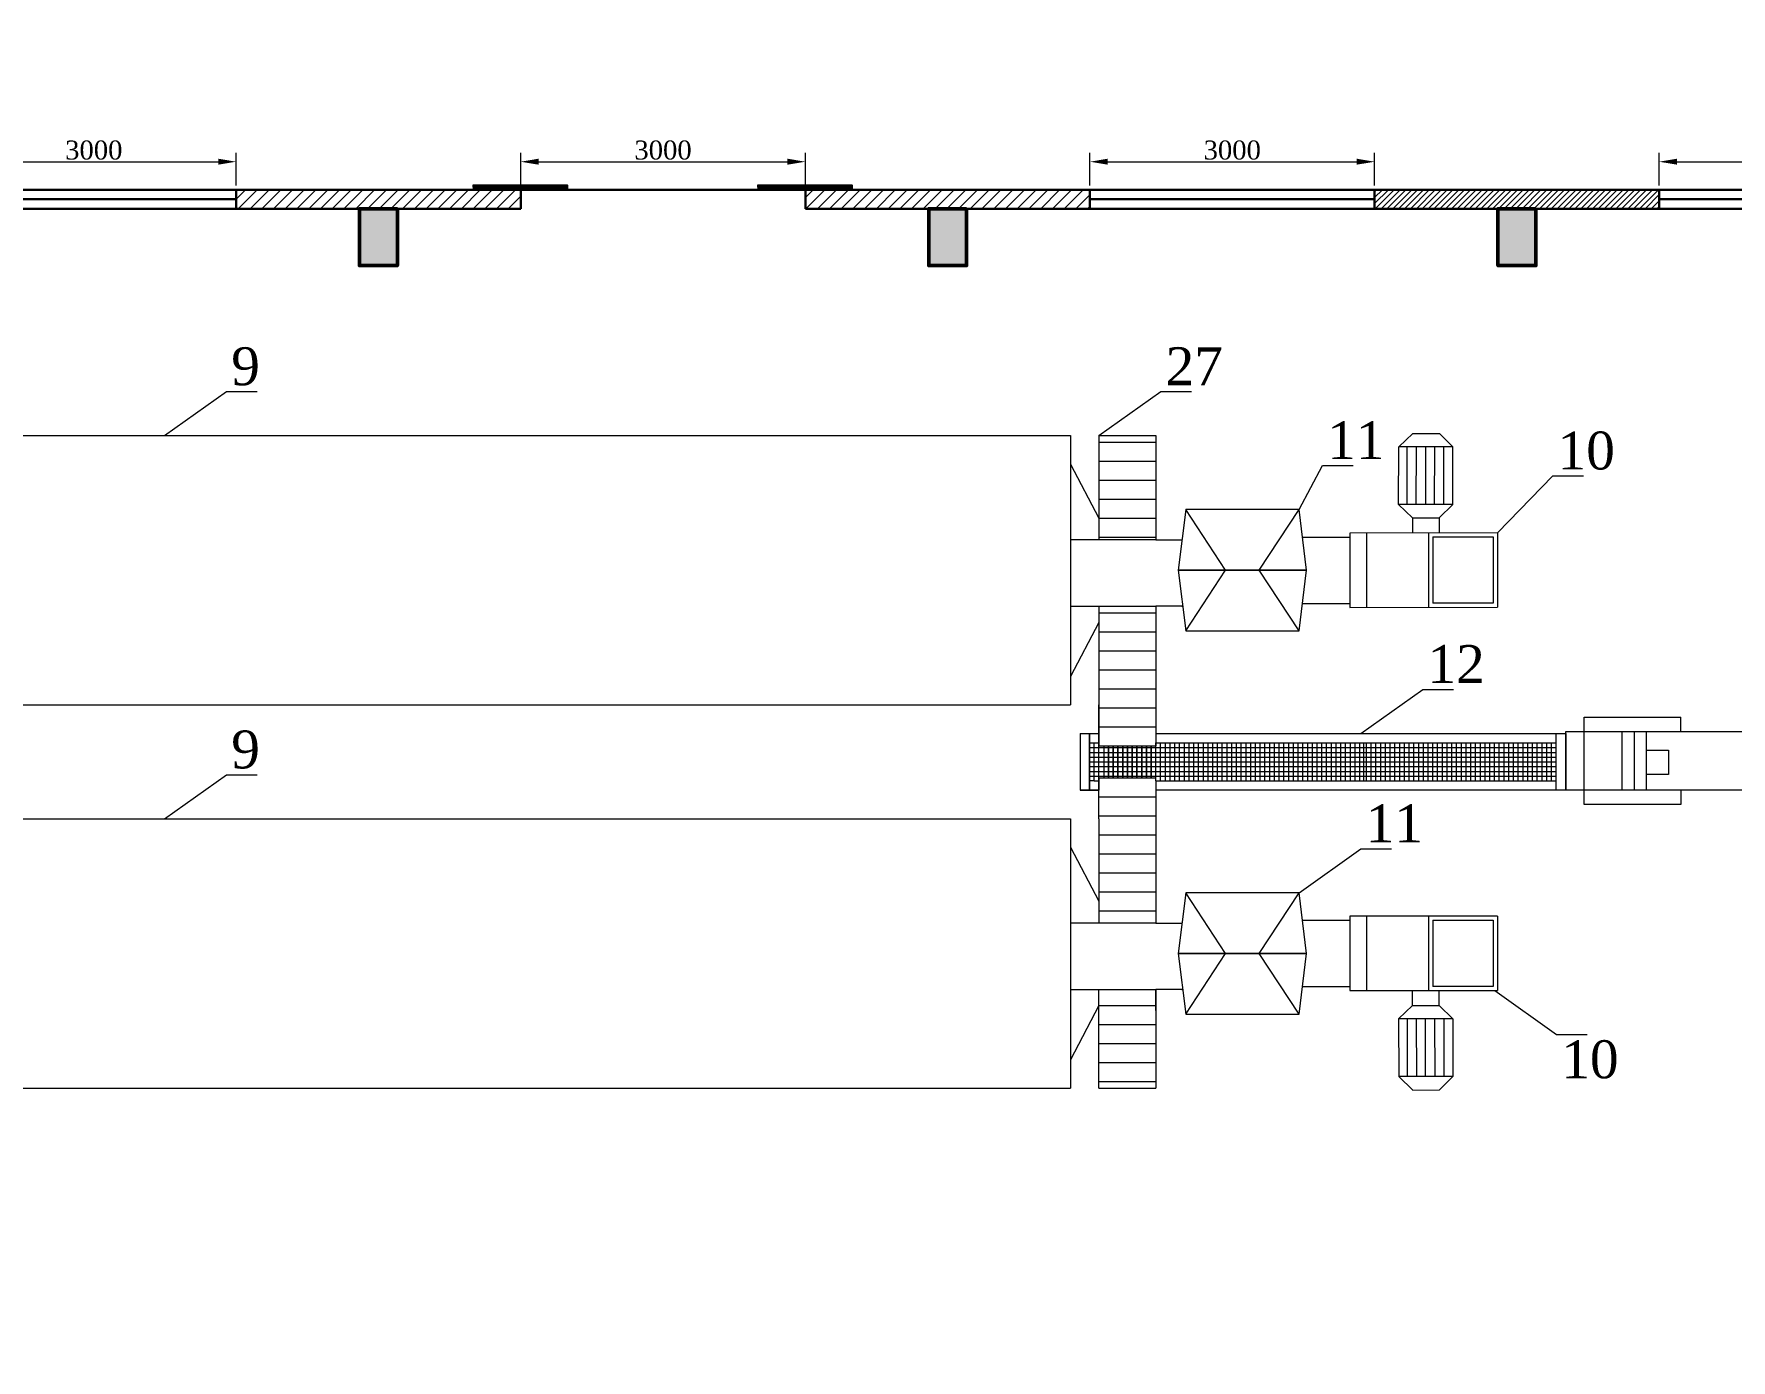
# Model space of a CAD drawing. Header units: inches. Extents: x -4475333 to 345677417, y -211198149 to 2125895.
# Drawn here: x -1928351 to -1910462, y 885167 to 899148 of the extents above; entities that cross this region are included whole.
import ezdxf

# ---------------------------------------------------------------- set-up
doc = ezdxf.new("R2010")
doc.units = ezdxf.units.IN
doc.header["$LTSCALE"] = 150
doc.header["$MEASUREMENT"] = 0
doc.linetypes.add('HIDDEN2', pattern=[4.7625, 3.175, -1.5875])
for name, color, linetype, lineweight in [('1. N thuong', 255, 'Continuous', 0), ('chuthichso', 8, 'Continuous', 0), ('cot', 2, 'Continuous', 50), ('KHUNG BVE', 7, 'Continuous', 0)]:
    doc.layers.add(name, color=color, linetype=linetype, lineweight=lineweight)
for name, color, linetype in [('KHUNG TENMANH', 130, 'Continuous'), ('NET NHAP', 7, 'Continuous'), ('netdut', 2, 'HIDDEN2')]:
    doc.layers.add(name, color=color, linetype=linetype)
doc.styles.add('1', font='times.ttf')
doc.styles.get("Standard").update_dxf_attribs({"font": 'times.ttf', "height": 100})
doc.dimstyles.new('75', dxfattribs={"dimtxt": 200, "dimasz": 188, "dimexe": 94, "dimexo": 47, "dimgap": 20, "dimtad": 1, "dimtoh": 1, "dimdec": 0, "dimtxsty": '1', "dimcen": 2.5, "dimclrt": 256, "dimadec": 0, "dimazin": 0, "dimtfac": 1, "dimtdec": 0, "dimtix": 1, "dimtmove": 0, "dimatfit": 2, "dimfxl": 1, "dimlwd": 9, "dimlwe": 9, "dimarcsym": 0})

# ---------------------------------------------------------------- blocks, each defined once
blk = doc.blocks.new('*D228')
at = {"layer": 'Defpoints', "color": 0, "lineweight": 0, "ltscale": 3, "transparency": 16777216}
for p in [(-1926220, 897801), (-1929220, 897505), (-1926220, 897505)]:
    blk.add_point(p, dxfattribs=at)
at = {"layer": 'NET NHAP', "color": 0, "lineweight": 9, "ltscale": 3, "transparency": 16777216}
for p, q in [((-1929220, 897552), (-1929220, 897895)), ((-1926220, 897552), (-1926220, 897895)), ((-1929032, 897801), (-1926408, 897801))]:
    blk.add_line(p, q, dxfattribs=at)
at = {"layer": 'NET NHAP', "color": 0, "lineweight": 0, "ltscale": 3, "transparency": 16777216}
for points in [[(-1929032, 897833), (-1929032, 897770), (-1929220, 897801)], [(-1926408, 897833), (-1926408, 897770), (-1926220, 897801)]]:
    blk.add_solid(points, dxfattribs=at)
at = {"layer": 'NET NHAP', "lineweight": 13, "ltscale": 3, "transparency": 16777216, "insert": (-1927720, 897923), "char_height": 200, "attachment_point": 5, "style": '1'}
blk.add_mtext('3000', dxfattribs=at)
blk = doc.blocks.new('*D205')
at = {"layer": 'Defpoints', "color": 0, "lineweight": 0, "ltscale": 3, "transparency": 16777216}
for p in [(-1920220, 897801), (-1923220, 897505), (-1920220, 897505)]:
    blk.add_point(p, dxfattribs=at)
at = {"layer": 'NET NHAP', "color": 0, "lineweight": 9, "ltscale": 3, "transparency": 16777216}
for p, q in [((-1923220, 897552), (-1923220, 897895)), ((-1920220, 897552), (-1920220, 897895)), ((-1923032, 897801), (-1920408, 897801))]:
    blk.add_line(p, q, dxfattribs=at)
at = {"layer": 'NET NHAP', "color": 0, "lineweight": 0, "ltscale": 3, "transparency": 16777216}
for points in [[(-1923032, 897833), (-1923032, 897770), (-1923220, 897801)], [(-1920408, 897833), (-1920408, 897770), (-1920220, 897801)]]:
    blk.add_solid(points, dxfattribs=at)
at = {"layer": 'NET NHAP', "lineweight": 13, "ltscale": 3, "transparency": 16777216, "insert": (-1921720, 897923), "char_height": 200, "attachment_point": 5, "style": '1'}
blk.add_mtext('3000', dxfattribs=at)
blk = doc.blocks.new('*D206')
at = {"layer": 'Defpoints', "color": 0, "lineweight": 0, "ltscale": 3, "transparency": 16777216}
for p in [(-1908220, 897801), (-1911220, 897505), (-1908220, 897505)]:
    blk.add_point(p, dxfattribs=at)
at = {"layer": 'NET NHAP', "color": 0, "lineweight": 9, "ltscale": 3, "transparency": 16777216}
for p, q in [((-1911220, 897552), (-1911220, 897895)), ((-1908220, 897552), (-1908220, 897895)), ((-1911032, 897801), (-1908408, 897801))]:
    blk.add_line(p, q, dxfattribs=at)
at = {"layer": 'NET NHAP', "color": 0, "lineweight": 0, "ltscale": 3, "transparency": 16777216}
for points in [[(-1911032, 897833), (-1911032, 897770), (-1911220, 897801)], [(-1908408, 897833), (-1908408, 897770), (-1908220, 897801)]]:
    blk.add_solid(points, dxfattribs=at)
at = {"layer": 'NET NHAP', "lineweight": 13, "ltscale": 3, "transparency": 16777216, "insert": (-1909720, 897923), "char_height": 200, "attachment_point": 5, "style": '1'}
blk.add_mtext('3000', dxfattribs=at)
blk = doc.blocks.new('*D201')
at = {"layer": 'Defpoints', "color": 0, "lineweight": 0, "ltscale": 3, "transparency": 16777216}
for p in [(-1914220, 897801), (-1917220, 897505), (-1914220, 897505)]:
    blk.add_point(p, dxfattribs=at)
at = {"layer": 'NET NHAP', "color": 0, "lineweight": 9, "ltscale": 3, "transparency": 16777216}
for p, q in [((-1917220, 897552), (-1917220, 897895)), ((-1914220, 897552), (-1914220, 897895)), ((-1917032, 897801), (-1914408, 897801))]:
    blk.add_line(p, q, dxfattribs=at)
at = {"layer": 'NET NHAP', "color": 0, "lineweight": 0, "ltscale": 3, "transparency": 16777216}
for points in [[(-1917032, 897833), (-1917032, 897770), (-1917220, 897801)], [(-1914408, 897833), (-1914408, 897770), (-1914220, 897801)]]:
    blk.add_solid(points, dxfattribs=at)
at = {"layer": 'NET NHAP', "lineweight": 13, "ltscale": 3, "transparency": 16777216, "insert": (-1915720, 897923), "char_height": 200, "attachment_point": 5, "style": '1'}
blk.add_mtext('3000', dxfattribs=at)

msp = doc.modelspace()

# ---------------------------------------------------------------- hatches: boundary and pattern name
at = {"layer": 'cot', "lineweight": 9}
for points in [[(-1924519.7, 897305.3), (-1924919.7, 897305.3), (-1924919.7, 896705.3), (-1924519.7, 896705.3)], [(-1918919.7, 896705.3), (-1918519.7, 896705.3), (-1918519.7, 897305.3), (-1918919.7, 897305.3)], [(-1918919.7, 896705.3), (-1918519.7, 896705.3), (-1918519.7, 897305.3), (-1918919.7, 897305.3)], [(-1912919.7, 896705.3), (-1912519.7, 896705.3), (-1912519.7, 897305.3), (-1912919.7, 897305.3)], [(-1912919.7, 896705.3), (-1912519.7, 896705.3), (-1912519.7, 897305.3), (-1912919.7, 897305.3)]]:
    msp.add_hatch(color=256, dxfattribs=at).paths.add_polyline_path(points)
at = {"layer": 'KHUNG BVE', "linetype": 'Continuous', "lineweight": 9, "ltscale": 10}
h = msp.add_hatch(dxfattribs=at)
h.set_pattern_fill('ANSI31', color=5, scale=700, style=0)
h.set_pattern_definition([(45, (-2647836.69, 858483.32), (-61.871843, 61.871843), [])])
h.paths.add_polyline_path([(-1923219.7, 897505.3), (-1923219.7, 897305.3), (-1926219.7, 897305.3), (-1926219.7, 897505.3)])
h = msp.add_hatch(dxfattribs=at)
h.set_pattern_fill('ANSI31', color=5, angle=-180, style=0)
h.set_pattern_definition([(225, (-1210604.7503, 936577.7475), (0.088388347648, -0.088388347648), [])])
h.paths.add_polyline_path([(-1923721.8, 897505.7), (-1923721.8, 897555.7), (-1922721.8, 897555.7), (-1922721.8, 897505.7)])
h = msp.add_hatch(dxfattribs=at)
h.set_pattern_fill('ANSI31', color=5, angle=-180, style=0)
h.set_pattern_definition([(225, (-1207604.92586, 936577.7475), (0.088388347648, -0.088388347648), [])])
h.paths.add_polyline_path([(-1920721.9, 897505.7), (-1920721.9, 897555.7), (-1919721.9, 897555.7), (-1919721.9, 897505.7)])
h = msp.add_hatch(dxfattribs=at)
h.set_pattern_fill('ANSI31', color=5, scale=700, style=0)
h.set_pattern_definition([(45, (-6076064.29, -498318.27), (-61.8718434, 61.8718434), [])])
h.paths.add_polyline_path([(-1917219.7, 897505.3), (-1920219.7, 897505.3), (-1920219.7, 897305.3), (-1917219.7, 897305.3)])
h.paths.add_polyline_path([(-1911219.7, 897505.3), (-1914219.7, 897505.3), (-1914219.7, 897305.3), (-1911219.7, 897305.3)])
h = msp.add_hatch(dxfattribs=at)
h.set_pattern_fill('ANSI31', color=5, scale=700, style=0)
h.set_pattern_definition([(45, (-6070064.29, -498317.975), (-61.8718434, 61.8718434), [])])
h.paths.add_polyline_path([(-1911219.7, 897505.6), (-1914219.7, 897505.6), (-1914219.7, 897305.6), (-1911219.7, 897305.6)])
h.paths.add_polyline_path([(-1905219.7, 897505.6), (-1908219.7, 897505.6), (-1908219.7, 897305.6), (-1905219.7, 897305.6)])

# ---------------------------------------------------------------- linework, layer by layer
at = {"layer": '1. N thuong', "lineweight": 0}
for p, q in [((-1917424.8, 894913.7), (-1917424.8, 892073.7)), ((-1917124.8, 894913.7), (-1916524.8, 894913.7)), ((-1917124.8, 894913.7), (-1917124.8, 893813.7)), ((-1917124.8, 894843.7), (-1916524.8, 894843.7)), ((-1916524.8, 894913.7), (-1916524.8, 893813.7)), ((-1913964.7, 894796.1), (-1913817.4, 894936.9)), ((-1913817.4, 894936.9), (-1913537.2, 894936.3)), ((-1913393.7, 894794.7), (-1913537.2, 894936.3)), ((-1917124.8, 894643.7), (-1916524.8, 894643.7)), ((-1917124.8, 894643.7), (-1916524.8, 894643.7)), ((-1913966.1, 894187.8), (-1913964.7, 894796.1)), ((-1913667.8, 894795.4), (-1913964.7, 894796.1)), ((-1913876.6, 894187.6), (-1913875.2, 894795.9)), ((-1913780.3, 894187.4), (-1913778.9, 894795.7)), ((-1913682.6, 894795.4), (-1913684.1, 894187.2)), ((-1913393.7, 894794.7), (-1913667.8, 894795.4)), ((-1913587.8, 894186.9), (-1913586.3, 894795.2)), ((-1913491.5, 894186.7), (-1913490, 894795)), ((-1913395.2, 894186.5), (-1913393.7, 894794.7)), ((-1917424.8, 894613.7), (-1917124.8, 894043.7)), ((-1917124.8, 894443.7), (-1916524.8, 894443.7)), ((-1917124.8, 894443.7), (-1916524.8, 894443.7)), ((-1917124.8, 894243.7), (-1916524.8, 894243.7)), ((-1917124.8, 894243.7), (-1916524.8, 894243.7)), ((-1916210.9, 894133.7), (-1916290.9, 893493.7)), ((-1915790.9, 893493.7), (-1916210.9, 894133.7)), ((-1915015.9, 894133.7), (-1916210.9, 894133.7)), ((-1915435.9, 893493.7), (-1915015.9, 894133.7)), ((-1914935.9, 893493.7), (-1915015.9, 894133.7)), ((-1913669.2, 894187.1), (-1913966.1, 894187.8)), ((-1913966.1, 894187.8), (-1913819.6, 894046.3)), ((-1913395.2, 894186.5), (-1913669.2, 894187.1)), ((-1913395.2, 894186.5), (-1913539.3, 894045.7)), ((-1917124.8, 894043.7), (-1916524.8, 894043.7)), ((-1913819.6, 894046.3), (-1913820.3, 893888.5)), ((-1913819.6, 894046.3), (-1913539.3, 894045.7)), ((-1913539.3, 894045.7), (-1913540.1, 893888.1)), ((-1917124.8, 893813.7), (-1917424.8, 893813.7)), ((-1917424.8, 893813.7), (-1917424.8, 893113.7)), ((-1917124.8, 893843.7), (-1916524.8, 893843.7)), ((-1917124.8, 893843.7), (-1916524.8, 893843.7)), ((-1916524.8, 893813.7), (-1917124.8, 893813.7)), ((-1916524.8, 893813.7), (-1916250.9, 893813.7)), ((-1912924.7, 893887.6), (-1914479.7, 893885.7)), ((-1914479.7, 893885.7), (-1914479.7, 893101.7)), ((-1914304.6, 893885.9), (-1914304.6, 893101.9)), ((-1913606.4, 893845.5), (-1912971, 893845.5)), ((-1914935.9, 893493.7), (-1916290.9, 893493.7)), ((-1916290.9, 893493.7), (-1916290.9, 893493.7)), ((-1916290.9, 893493.7), (-1915790.9, 893493.7)), ((-1916290.9, 893493.7), (-1916210.9, 892853.7)), ((-1916290.9, 893493.7), (-1914935.9, 893493.7)), ((-1916210.9, 892853.7), (-1915790.9, 893493.7)), ((-1915790.9, 893493.7), (-1915790.9, 893493.7)), ((-1914935.9, 893493.7), (-1915435.9, 893493.7)), ((-1915435.9, 893493.7), (-1915435.9, 893493.7)), ((-1915015.9, 892853.7), (-1915435.9, 893493.7)), ((-1915015.9, 892853.7), (-1914935.9, 893493.7)), ((-1917424.8, 893113.7), (-1917124.8, 893113.7)), ((-1917124.8, 893113.7), (-1916524.8, 893113.7)), ((-1917124.8, 893113.7), (-1917124.8, 891773.7)), ((-1917124.8, 893043.7), (-1916524.8, 893043.7)), ((-1917124.8, 893043.7), (-1916524.8, 893043.7)), ((-1916524.8, 893113.7), (-1916524.8, 891643.7)), ((-1916250.9, 893113.7), (-1916524.8, 893113.7)), ((-1916250.9, 893113.7), (-1916243.4, 893113.7)), ((-1914479.7, 893101.7), (-1912924.7, 893103.6)), ((-1912995.8, 893145.5), (-1913606.4, 893145.5)), ((-1912971, 893145.5), (-1913606.4, 893145.5)), ((-1917124.8, 892943.7), (-1917424.8, 892373.7)), ((-1917124.8, 892843.7), (-1916524.8, 892843.7)), ((-1916210.9, 892853.7), (-1916210.9, 892853.7)), ((-1916210.9, 892853.7), (-1915015.9, 892853.7)), ((-1915015.9, 892853.7), (-1915015.9, 892853.7)), ((-1917124.8, 892643.7), (-1916524.8, 892643.7)), ((-1917124.8, 892643.7), (-1916524.8, 892643.7)), ((-1917124.8, 892443.7), (-1916524.8, 892443.7)), ((-1917124.8, 892243.7), (-1916524.8, 892243.7)), ((-1917124.8, 892243.7), (-1916524.8, 892243.7)), ((-1917124.8, 892073.7), (-1917124.8, 892073.7)), ((-1917124.8, 891643.7), (-1917124.8, 892073.7)), ((-1917124.8, 892043.7), (-1916524.8, 892043.7)), ((-1912011.5, 891943.7), (-1911404.8, 891943.7)), ((-1910990, 891793.7), (-1910990, 891943.7)), ((-1917324.8, 891773.7), (-1917324.8, 891173.7)), ((-1917324.8, 891773.7), (-1917124.8, 891773.7)), ((-1917324.8, 891773.7), (-1917294.8, 891773.7)), ((-1917324.8, 891773.7), (-1917224.8, 891773.7)), ((-1917324.8, 891773.7), (-1917224.8, 891773.7)), ((-1917224.8, 891173.7), (-1917224.8, 891773.7)), ((-1917224.8, 891773.7), (-1917224.8, 891173.7)), ((-1917124.8, 891843.7), (-1916524.8, 891843.7)), ((-1917124.8, 891843.7), (-1916524.8, 891843.7)), ((-1917124.8, 891773.7), (-1917124.8, 891643.7)), ((-1916524.8, 891843.7), (-1916524.8, 891643.7)), ((-1916524.8, 891773.7), (-1912204.8, 891773.7)), ((-1916524.8, 891773.7), (-1912304.8, 891773.7)), ((-1912304.8, 891173.7), (-1912304.8, 891773.7)), ((-1912304.8, 891173.7), (-1912304.8, 891773.7)), ((-1912204.8, 891173.7), (-1912204.8, 891793.7)), ((-1912204.8, 891793.7), (-1908204.8, 891793.7)), ((-1912204.8, 891773.7), (-1912204.8, 891173.7)), ((-1911610.5, 891173.7), (-1911610.5, 891793.7)), ((-1911610.5, 891793.7), (-1911354, 891793.7)), ((-1911482.2, 891793.7), (-1911482.2, 891173.7)), ((-1911354, 891173.7), (-1911354, 891793.7)), ((-1917224.8, 891673.7), (-1917124.8, 891673.7)), ((-1917224.8, 891623.7), (-1914274.8, 891623.7)), ((-1917174.8, 891273.7), (-1917174.8, 891673.7)), ((-1917124.8, 891273.7), (-1917124.8, 891673.7)), ((-1917124.8, 891643.7), (-1916524.8, 891643.7)), ((-1917124.8, 891643.7), (-1916524.8, 891643.7)), ((-1917124.8, 891643.7), (-1917074.8, 891643.7)), ((-1917074.8, 891643.7), (-1917074.8, 891303.7)), ((-1917024.8, 891303.7), (-1917024.8, 891643.7)), ((-1917024.8, 891643.7), (-1917024.8, 891303.7)), ((-1916974.8, 891303.7), (-1916974.8, 891643.7)), ((-1916974.8, 891643.7), (-1916974.8, 891303.7)), ((-1916924.8, 891303.7), (-1916924.8, 891643.7)), ((-1916924.8, 891643.7), (-1916924.8, 891303.7)), ((-1916874.8, 891303.7), (-1916874.8, 891643.7)), ((-1916874.8, 891643.7), (-1916874.8, 891303.7)), ((-1916824.8, 891303.7), (-1916824.8, 891643.7)), ((-1916824.8, 891643.7), (-1916824.8, 891303.7)), ((-1916774.8, 891303.7), (-1916774.8, 891643.7)), ((-1916774.8, 891643.7), (-1916774.8, 891303.7)), ((-1916724.8, 891303.7), (-1916724.8, 891643.7)), ((-1916724.8, 891643.7), (-1916724.8, 891303.7)), ((-1916674.8, 891303.7), (-1916674.8, 891643.7)), ((-1916674.8, 891643.7), (-1916674.8, 891303.7)), ((-1916624.8, 891303.7), (-1916624.8, 891643.7)), ((-1916624.8, 891643.7), (-1916624.8, 891303.7)), ((-1916574.8, 891303.7), (-1916574.8, 891643.7)), ((-1916574.8, 891643.7), (-1916574.8, 891303.7)), ((-1916524.8, 891673.7), (-1914274.8, 891673.7)), ((-1916524.8, 891273.7), (-1916524.8, 891673.7)), ((-1916524.8, 891303.7), (-1916524.8, 891643.7)), ((-1916474.8, 891273.7), (-1916474.8, 891673.7)), ((-1916424.8, 891273.7), (-1916424.8, 891673.7)), ((-1916374.8, 891273.7), (-1916374.8, 891673.7)), ((-1916324.8, 891273.7), (-1916324.8, 891673.7)), ((-1916274.8, 891273.7), (-1916274.8, 891673.7)), ((-1916224.8, 891273.7), (-1916224.8, 891673.7)), ((-1916174.8, 891273.7), (-1916174.8, 891673.7)), ((-1916124.8, 891273.7), (-1916124.8, 891673.7)), ((-1916074.8, 891273.7), (-1916074.8, 891673.7)), ((-1916024.8, 891273.7), (-1916024.8, 891673.7)), ((-1915974.8, 891273.7), (-1915974.8, 891673.7)), ((-1915924.8, 891273.7), (-1915924.8, 891673.7)), ((-1915874.8, 891273.7), (-1915874.8, 891673.7)), ((-1915824.8, 891273.7), (-1915824.8, 891673.7)), ((-1915774.8, 891273.7), (-1915774.8, 891673.7)), ((-1915724.8, 891273.7), (-1915724.8, 891673.7)), ((-1915674.8, 891273.7), (-1915674.8, 891673.7)), ((-1915624.8, 891273.7), (-1915624.8, 891673.7)), ((-1915574.8, 891273.7), (-1915574.8, 891673.7)), ((-1915524.8, 891273.7), (-1915524.8, 891673.7)), ((-1915474.8, 891273.7), (-1915474.8, 891673.7)), ((-1915424.8, 891273.7), (-1915424.8, 891673.7)), ((-1915374.8, 891273.7), (-1915374.8, 891673.7)), ((-1915324.8, 891273.7), (-1915324.8, 891673.7)), ((-1915274.8, 891273.7), (-1915274.8, 891673.7)), ((-1915254.8, 891673.7), (-1912304.8, 891673.7)), ((-1915254.8, 891623.7), (-1912304.8, 891623.7)), ((-1915224.8, 891273.7), (-1915224.8, 891673.7)), ((-1915174.8, 891273.7), (-1915174.8, 891673.7)), ((-1915124.8, 891273.7), (-1915124.8, 891673.7)), ((-1915074.8, 891273.7), (-1915074.8, 891673.7)), ((-1915024.8, 891273.7), (-1915024.8, 891673.7)), ((-1914974.8, 891273.7), (-1914974.8, 891673.7)), ((-1914924.8, 891273.7), (-1914924.8, 891673.7)), ((-1914874.8, 891273.7), (-1914874.8, 891673.7)), ((-1914824.8, 891273.7), (-1914824.8, 891673.7)), ((-1914774.8, 891273.7), (-1914774.8, 891673.7)), ((-1914724.8, 891273.7), (-1914724.8, 891673.7)), ((-1914674.8, 891273.7), (-1914674.8, 891673.7)), ((-1914624.8, 891273.7), (-1914624.8, 891673.7)), ((-1914574.8, 891273.7), (-1914574.8, 891673.7)), ((-1914524.8, 891273.7), (-1914524.8, 891673.7)), ((-1914474.8, 891273.7), (-1914474.8, 891673.7)), ((-1914424.8, 891273.7), (-1914424.8, 891673.7)), ((-1914374.8, 891273.7), (-1914374.8, 891673.7)), ((-1914337.6, 891673.7), (-1914337.6, 891273.7)), ((-1914304.8, 891273.7), (-1914304.8, 891673.7)), ((-1914254.8, 891273.7), (-1914254.8, 891673.7)), ((-1914204.8, 891273.7), (-1914204.8, 891673.7)), ((-1914154.8, 891273.7), (-1914154.8, 891673.7)), ((-1914104.8, 891273.7), (-1914104.8, 891673.7)), ((-1914054.8, 891273.7), (-1914054.8, 891673.7)), ((-1914004.8, 891273.7), (-1914004.8, 891673.7)), ((-1913954.8, 891273.7), (-1913954.8, 891673.7)), ((-1913904.8, 891273.7), (-1913904.8, 891673.7)), ((-1913854.8, 891273.7), (-1913854.8, 891673.7)), ((-1913804.8, 891273.7), (-1913804.8, 891673.7)), ((-1913754.8, 891273.7), (-1913754.8, 891673.7)), ((-1913704.8, 891273.7), (-1913704.8, 891673.7)), ((-1913654.8, 891273.7), (-1913654.8, 891673.7)), ((-1913604.8, 891273.7), (-1913604.8, 891673.7)), ((-1913554.8, 891273.7), (-1913554.8, 891673.7)), ((-1913504.8, 891273.7), (-1913504.8, 891673.7)), ((-1913454.8, 891273.7), (-1913454.8, 891673.7)), ((-1913404.8, 891273.7), (-1913404.8, 891673.7)), ((-1913354.8, 891273.7), (-1913354.8, 891673.7)), ((-1913304.8, 891273.7), (-1913304.8, 891673.7)), ((-1913254.8, 891273.7), (-1913254.8, 891673.7)), ((-1913204.8, 891273.7), (-1913204.8, 891673.7)), ((-1913154.8, 891273.7), (-1913154.8, 891673.7)), ((-1913104.8, 891273.7), (-1913104.8, 891673.7)), ((-1913054.8, 891273.7), (-1913054.8, 891673.7)), ((-1913004.8, 891273.7), (-1913004.8, 891673.7)), ((-1912954.8, 891273.7), (-1912954.8, 891673.7)), ((-1912904.8, 891273.7), (-1912904.8, 891673.7)), ((-1912854.8, 891273.7), (-1912854.8, 891673.7)), ((-1912804.8, 891273.7), (-1912804.8, 891673.7)), ((-1912754.8, 891273.7), (-1912754.8, 891673.7)), ((-1912704.8, 891273.7), (-1912704.8, 891673.7)), ((-1912654.8, 891273.7), (-1912654.8, 891673.7)), ((-1912604.8, 891273.7), (-1912604.8, 891673.7)), ((-1912554.8, 891273.7), (-1912554.8, 891673.7)), ((-1912504.8, 891273.7), (-1912504.8, 891673.7)), ((-1912454.8, 891273.7), (-1912454.8, 891673.7)), ((-1912404.8, 891273.7), (-1912404.8, 891673.7)), ((-1912354.8, 891273.7), (-1912354.8, 891673.7)), ((-1912304.8, 891273.7), (-1912304.8, 891673.7)), ((-1917224.8, 891573.7), (-1914274.8, 891573.7)), ((-1917224.8, 891523.7), (-1914274.8, 891523.7)), ((-1917224.8, 891473.7), (-1914274.8, 891473.7)), ((-1917224.8, 891423.7), (-1914274.8, 891423.7)), ((-1915254.8, 891573.7), (-1912304.8, 891573.7)), ((-1915254.8, 891523.7), (-1912304.8, 891523.7)), ((-1915254.8, 891473.7), (-1912304.8, 891473.7)), ((-1915254.8, 891423.7), (-1912304.8, 891423.7)), ((-1917224.8, 891373.7), (-1914274.8, 891373.7)), ((-1917224.8, 891323.7), (-1914274.8, 891323.7)), ((-1917174.8, 891273.7), (-1917224.8, 891273.7)), ((-1917174.8, 891273.7), (-1917124.8, 891273.7)), ((-1917124.8, 891303.7), (-1917124.8, 891173.7)), ((-1917124.8, 890873.7), (-1917124.8, 891303.7)), ((-1917124.8, 891173.7), (-1917124.8, 891303.7)), ((-1917124.8, 891303.7), (-1916524.8, 891303.7)), ((-1917124.8, 891303.7), (-1916524.8, 891303.7)), ((-1917074.8, 891303.7), (-1917024.8, 891303.7)), ((-1916524.8, 891273.7), (-1915254.8, 891273.7)), ((-1916524.8, 891273.7), (-1916524.8, 891173.7)), ((-1915254.8, 891373.7), (-1912304.8, 891373.7)), ((-1915254.8, 891323.7), (-1912304.8, 891323.7)), ((-1915254.8, 891273.7), (-1912304.8, 891273.7)), ((-1915254.8, 891273.7), (-1912304.8, 891273.7)), ((-1917324.8, 891173.7), (-1917124.8, 891173.7)), ((-1917124.8, 891173.7), (-1917324.8, 891173.7)), ((-1917124.8, 891103.7), (-1916524.8, 891103.7)), ((-1912204.8, 891173.7), (-1916524.8, 891173.7)), ((-1916524.8, 891173.7), (-1916524.8, 889773.7)), ((-1916524.8, 891103.7), (-1916524.8, 890903.7)), ((-1912204.8, 891173.7), (-1912304.8, 891173.7)), ((-1908204.8, 891173.7), (-1912204.8, 891173.7)), ((-1917424.8, 890873.7), (-1917424.8, 888033.7)), ((-1917124.8, 890903.7), (-1916524.8, 890903.7)), ((-1917124.8, 890903.7), (-1916524.8, 890903.7)), ((-1917124.8, 890873.7), (-1917124.8, 889773.7)), ((-1917124.8, 890703.7), (-1916524.8, 890703.7)), ((-1917424.8, 890573.7), (-1917124.8, 890003.7)), ((-1917124.8, 890503.7), (-1916524.8, 890503.7)), ((-1917124.8, 890503.7), (-1916524.8, 890503.7)), ((-1917124.8, 890303.7), (-1916524.8, 890303.7)), ((-1917124.8, 890103.7), (-1916524.8, 890103.7)), ((-1917124.8, 890103.7), (-1916524.8, 890103.7)), ((-1916210.9, 890093.7), (-1916290.9, 889453.7)), ((-1915790.9, 889453.7), (-1916210.9, 890093.7)), ((-1915015.9, 890093.7), (-1916210.9, 890093.7)), ((-1915435.9, 889453.7), (-1915015.9, 890093.7)), ((-1914935.9, 889453.7), (-1915015.9, 890093.7)), ((-1917124.8, 889903.7), (-1916524.8, 889903.7)), ((-1912924.7, 889847.6), (-1914479.7, 889845.7)), ((-1914479.7, 889845.7), (-1914479.7, 889061.7)), ((-1914304.6, 889845.9), (-1914304.6, 889061.9)), ((-1913606.4, 889805.5), (-1912971, 889805.5)), ((-1917124.8, 889773.7), (-1917424.8, 889773.7)), ((-1917424.8, 889773.7), (-1917424.8, 889073.7)), ((-1916524.8, 889773.7), (-1917124.8, 889773.7)), ((-1916524.8, 889773.7), (-1916250.9, 889773.7)), ((-1916524.8, 889773.7), (-1916250.9, 889773.7)), ((-1914935.9, 889453.7), (-1916290.9, 889453.7)), ((-1916290.9, 889453.7), (-1916290.9, 889453.7)), ((-1916290.9, 889453.7), (-1915790.9, 889453.7)), ((-1916290.9, 889453.7), (-1916210.9, 888813.7)), ((-1916290.9, 889453.7), (-1914935.9, 889453.7)), ((-1916210.9, 888813.7), (-1915790.9, 889453.7)), ((-1915790.9, 889453.7), (-1915790.9, 889453.7)), ((-1914935.9, 889453.7), (-1915435.9, 889453.7)), ((-1915435.9, 889453.7), (-1915435.9, 889453.7)), ((-1915015.9, 888813.7), (-1915435.9, 889453.7)), ((-1915015.9, 888813.7), (-1914935.9, 889453.7)), ((-1917424.8, 889073.7), (-1917124.8, 889073.7)), ((-1917124.8, 889073.7), (-1916524.8, 889073.7)), ((-1917124.8, 888033.7), (-1917124.8, 889073.7)), ((-1916524.8, 888850.7), (-1916524.8, 889073.7)), ((-1916524.8, 889073.7), (-1916524.8, 888033.7)), ((-1916250.9, 889073.7), (-1916524.8, 889073.7)), ((-1916250.9, 889073.7), (-1916524.8, 889073.7)), ((-1916250.9, 889073.7), (-1916243.4, 889073.7)), ((-1912995.8, 889105.5), (-1913606.4, 889105.5)), ((-1912971, 889105.5), (-1913606.4, 889105.5)), ((-1917124.8, 888903.7), (-1917424.8, 888333.7)), ((-1917124.8, 888903.7), (-1916524.8, 888903.7)), ((-1917124.8, 888903.7), (-1916524.8, 888903.7)), ((-1914479.7, 889061.7), (-1912924.7, 889063.6)), ((-1913966.1, 888763.2), (-1913819.6, 888904.7)), ((-1913819.6, 888904.7), (-1913820.3, 889062.6)), ((-1913819.6, 888904.7), (-1913539.3, 888905.4)), ((-1913539.3, 888905.4), (-1913540.1, 889062.9)), ((-1913395.2, 888764.6), (-1913539.3, 888905.4)), ((-1916210.9, 888813.7), (-1915015.9, 888813.7)), ((-1915015.9, 888813.7), (-1915015.9, 888813.7)), ((-1913669.2, 888763.9), (-1913966.1, 888763.2)), ((-1913966.1, 888763.2), (-1913964.7, 888154.9)), ((-1913876.6, 888763.4), (-1913875.2, 888155.1)), ((-1913780.3, 888763.6), (-1913778.9, 888155.4)), ((-1913682.6, 888155.6), (-1913684.1, 888763.9)), ((-1913395.2, 888764.6), (-1913669.2, 888763.9)), ((-1913587.8, 888764.1), (-1913586.3, 888155.8)), ((-1913491.5, 888764.3), (-1913490, 888156.1)), ((-1913395.2, 888764.6), (-1913393.7, 888156.3)), ((-1917124.8, 888703.7), (-1916524.8, 888703.7)), ((-1917124.8, 888503.7), (-1916524.8, 888503.7)), ((-1917124.8, 888503.7), (-1916524.8, 888503.7)), ((-1917124.8, 888303.7), (-1916524.8, 888303.7)), ((-1917124.8, 888103.7), (-1916524.8, 888103.7)), ((-1917124.8, 888033.7), (-1916524.8, 888033.7)), ((-1917124.8, 888033.7), (-1916524.8, 888033.7)), ((-1913667.8, 888155.6), (-1913964.7, 888154.9)), ((-1913964.7, 888154.9), (-1913817.4, 888014.1)), ((-1913817.4, 888014.1), (-1913537.2, 888014.8)), ((-1913393.7, 888156.3), (-1913667.8, 888155.6)), ((-1913393.7, 888156.3), (-1913537.2, 888014.8))]:
    msp.add_line(p, q, dxfattribs=at)
for points in [[(-1912011.5, 891023.7), (-1912011.5, 891943.7), (-1910990, 891943.7)], [(-1910990, 891173.7), (-1910990, 891023.7), (-1912011.5, 891023.7)]]:
    msp.add_lwpolyline(points, dxfattribs=at)
msp.add_lwpolyline([(-1911120, 891341.2), (-1911354, 891341.2), (-1911354, 891596.2), (-1911120, 891596.2)], close=True, dxfattribs=at)
at = {"layer": 'chuthichso', "lineweight": 0}
for p, q in [((-1926973.6, 894913.7), (-1926320.7, 895377.7)), ((-1926320.7, 895377.7), (-1925997.8, 895377.7)), ((-1917124.8, 894913.7), (-1916471.9, 895377.7)), ((-1916471.9, 895377.7), (-1916149, 895377.7)), ((-1915015.9, 894133.7), (-1914768.6, 894597.7)), ((-1914768.6, 894597.7), (-1914445.7, 894597.7)), ((-1912924.7, 893887.6), (-1912340.5, 894488.7)), ((-1912340.5, 894488.7), (-1912017.6, 894488.7)), ((-1914364.8, 891773.7), (-1913711.8, 892237.7)), ((-1913711.8, 892237.7), (-1913389, 892237.7)), ((-1926973.6, 890873.7), (-1926320.7, 891337.7)), ((-1926320.7, 891337.7), (-1925997.8, 891337.7)), ((-1915015.9, 890093.7), (-1914363, 890557.7)), ((-1914363, 890557.7), (-1914040.1, 890557.7)), ((-1912953.8, 889063.5), (-1912300.9, 888599.5)), ((-1912300.9, 888599.5), (-1911978.1, 888599.5))]:
    msp.add_line(p, q, dxfattribs=at)
at = {"layer": 'cot'}
for points in [[(-1924519.7, 897305.3), (-1924919.7, 897305.3), (-1924919.7, 896705.3), (-1924519.7, 896705.3)], [(-1918519.7, 897305.3), (-1918919.7, 897305.3), (-1918919.7, 896705.3), (-1918519.7, 896705.3)], [(-1918519.7, 897305.3), (-1918919.7, 897305.3), (-1918919.7, 896705.3), (-1918519.7, 896705.3)], [(-1912519.7, 897305.3), (-1912919.7, 897305.3), (-1912919.7, 896705.3), (-1912519.7, 896705.3)], [(-1912519.7, 897305.3), (-1912919.7, 897305.3), (-1912919.7, 896705.3), (-1912519.7, 896705.3)]]:
    msp.add_lwpolyline(points, close=True, dxfattribs=at)
at = {"layer": 'KHUNG BVE', "color": 3, "linetype": 'Continuous', "lineweight": 30, "ltscale": 10}
for p, q in [((-1932219.7, 897505.3), (-1924519.7, 897505.3)), ((-1926719.7, 897505.3), (-1926719.7, 897505.3)), ((-1926219.7, 897305.3), (-1926219.7, 897505.3)), ((-1923219.7, 897505.3), (-1926219.7, 897505.3)), ((-1922719.7, 897505.3), (-1923719.7, 897505.3)), ((-1923219.7, 897505.3), (-1923219.7, 897505.3)), ((-1923219.7, 897505.3), (-1923219.7, 897305.3)), ((-1922719.7, 897505.3), (-1920719.7, 897505.3)), ((-1920719.7, 897505.3), (-1919719.7, 897505.3)), ((-1920219.7, 897505.3), (-1920219.7, 897505.3)), ((-1920219.7, 897505.3), (-1920219.7, 897305.3)), ((-1911469.7, 897505.3), (-1920219.7, 897505.3)), ((-1917219.7, 897505.3), (-1920219.7, 897505.3)), ((-1917219.7, 897505.3), (-1920219.7, 897505.3)), ((-1917219.7, 897505.3), (-1917219.7, 897505.3)), ((-1917219.7, 897305.3), (-1917219.7, 897505.3)), ((-1914219.7, 897505.3), (-1917219.7, 897505.3)), ((-1911219.7, 897505.3), (-1914219.7, 897505.3)), ((-1914219.7, 897405.3), (-1914219.7, 897505.3)), ((-1914219.7, 897305.3), (-1914219.7, 897505.3)), ((-1914219.7, 897505.3), (-1911219.7, 897505.3)), ((-1910719.7, 897505.3), (-1911719.7, 897505.3)), ((-1911469.7, 897505.3), (-1911469.7, 897505.3)), ((-1911219.7, 897505.3), (-1911219.7, 897305.3)), ((-1911219.7, 897505.3), (-1908219.7, 897505.3)), ((-1911219.7, 897505.3), (-1908219.7, 897505.3)), ((-1932219.7, 897305.3), (-1924719.7, 897305.3)), ((-1929219.7, 897405.3), (-1926219.7, 897405.3)), ((-1926219.7, 897305.3), (-1926219.7, 897305.3)), ((-1923219.7, 897305.3), (-1926219.7, 897305.3)), ((-1917219.7, 897305.3), (-1920219.7, 897305.3)), ((-1920219.7, 897305.3), (-1917219.7, 897305.3)), ((-1920219.7, 897305.3), (-1917219.7, 897305.3)), ((-1917879.2, 897305.3), (-1917679.2, 897305.3)), ((-1917219.7, 897405.3), (-1914219.7, 897405.3)), ((-1917219.7, 897305.3), (-1914219.7, 897305.3)), ((-1911219.7, 897305.3), (-1914219.7, 897305.3)), ((-1911219.7, 897305.3), (-1914219.7, 897305.3)), ((-1908219.7, 897405.3), (-1911219.7, 897405.3)), ((-1911219.7, 897305.3), (-1908219.7, 897305.3))]:
    msp.add_line(p, q, dxfattribs=at)
at = {"layer": 'KHUNG BVE', "linetype": 'Continuous', "lineweight": -2, "ltscale": 10}
for p, q in [((-1920219.7, 897505.3), (-1920219.7, 897305.3)), ((-1911219.7, 897505.3), (-1911219.7, 897305.3))]:
    msp.add_line(p, q, dxfattribs=at)
at = {"layer": 'KHUNG BVE', "lineweight": 0}
for p, q in [((-1933224.8, 894913.7), (-1917424.8, 894913.7)), ((-1914979.7, 893843.7), (-1914479.7, 893843.7)), ((-1913651.3, 893886.7), (-1913651.3, 893102.7)), ((-1913606.4, 893845.5), (-1913606.4, 893145.5)), ((-1912971, 893845.5), (-1912971, 893145.5)), ((-1912924.7, 893887.6), (-1912924.7, 893103.6)), ((-1914979.7, 893143.7), (-1914479.7, 893143.7)), ((-1933224.8, 892073.7), (-1917424.8, 892073.7)), ((-1933224.8, 890873.7), (-1917424.8, 890873.7)), ((-1914979.7, 889803.7), (-1914479.7, 889803.7)), ((-1913651.3, 889846.7), (-1913651.3, 889062.7)), ((-1913606.4, 889805.5), (-1913606.4, 889105.5)), ((-1912971, 889805.5), (-1912971, 889105.5)), ((-1912924.7, 889847.6), (-1912924.7, 889063.6)), ((-1914979.7, 889103.7), (-1914479.7, 889103.7)), ((-1933224.8, 888033.7), (-1917424.8, 888033.7))]:
    msp.add_line(p, q, dxfattribs=at)
msp.add_circle((-1916098.2, 889715.1), 188435.9, dxfattribs=at)
at = {"layer": 'KHUNG TENMANH', "color": 3, "lineweight": 30, "ltscale": 3}
msp.add_line((-1912519.7, 897305.3), (-1912319.7, 897305.3), dxfattribs=at)
at = {"layer": 'netdut', "color": 3, "linetype": 'ByBlock', "lineweight": 30, "ltscale": 10}
msp.add_line((-1916467.7, 897305.3), (-1916267.7, 897305.3), dxfattribs=at)

# ---------------------------------------------------------------- texts
at = {"layer": '1. N thuong', "lineweight": 0, "char_height": 400, "width": 236.121}
for s, insert, attachment_point in [('9', (-1926271.2, 895845.2), 1), ('27', (-1916422.4, 895845.2), 1), ('11', (-1914719.1, 895065.2), 1), ('10', (-1912291, 894956.2), 1), ('12', (-1913662.4, 892705.2), 1), ('9', (-1926271.2, 891805.2), 1), ('11', (-1914313.5, 891025.2), 1), ('10', (-1912251.4, 888132.1), 7)]:
    msp.add_mtext(s, dxfattribs=dict(at, insert=insert, attachment_point=attachment_point))

# ---------------------------------------------------------------- dimensions: what is measured, and where the dimension line sits
at = {"layer": 'NET NHAP', "color": 0, "lineweight": 13, "ltscale": 3}
for base, p1, p2, picture, middle in [((-1926219.7, 897801.3), (-1929219.7, 897505.3), (-1926219.7, 897505.3), '*D228', (-1927719.7, 897923.1)), ((-1920219.7, 897801.3), (-1923219.7, 897505.3), (-1920219.7, 897505.3), '*D205', (-1921719.7, 897923.1)), ((-1914219.7, 897801.3), (-1917219.7, 897505.3), (-1914219.7, 897505.3), '*D201', (-1915719.7, 897923.1)), ((-1908219.7, 897801.3), (-1911219.7, 897505.3), (-1908219.7, 897505.3), '*D206', (-1909719.7, 897923.1))]:
    dim = msp.add_linear_dim(base=base, p1=p1, p2=p2, dimstyle='75', dxfattribs=at)
    dim.commit()
    dim.dimension.update_dxf_attribs({"geometry": picture, "text_midpoint": middle})

doc.saveas('drawing.dxf')
